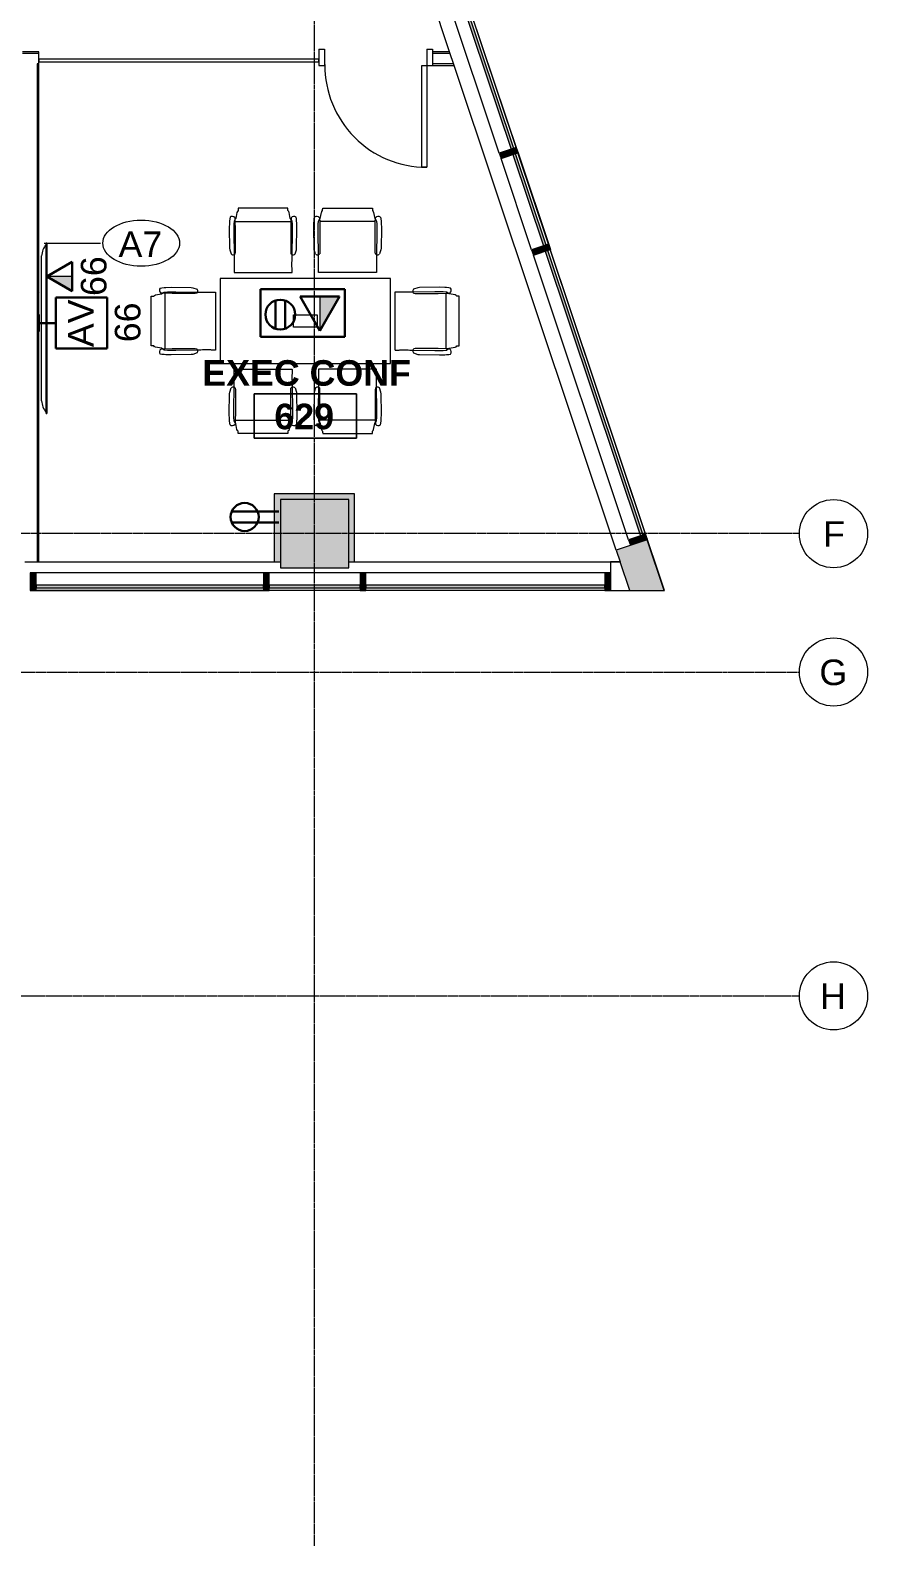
# Model space of a CAD drawing. Header units: inches. Extents: x 2468 to 4886, y -16 to 1381.
# Drawn here: x 4592 to 4886, y -16 to 517 of the extents above; entities that cross this region are included whole.
import ezdxf

# ---------------------------------------------------------------- set-up
doc = ezdxf.new("R2010")
doc.units = ezdxf.units.IN
doc.header["$MEASUREMENT"] = 0
doc.linetypes.add('Grid Line 1_2_', pattern=[0.875, 0.5, -0.125, 0.125, -0.125])
for name, color, linetype, lineweight in [('7200-WISCONSIN-AVE-6TH-FLOOR-031418_dwg', 8, 'Continuous', 9), ('A-ANNO-NOTE', 131, 'Continuous', 30), ('A-AREA-IDEN', 2, 'Continuous', 9), ('A-DOOR', 31, 'Continuous', 13), ('A-DOOR-FRAM', 31, 'Continuous', 20), ('A-GLAZ-CURT', 52, 'Continuous', 9), ('A-GLAZ-CWMG', 51, 'Continuous', 13), ('A-WALL', 113, 'Continuous', 13), ('A-WALL-PATT', 111, 'Continuous', 13), ('Bb-cor', 7, 'Continuous', 9), ('Bb-mullion', 7, 'Continuous', 9), ('I-FURN', 30, 'Continuous', 9), ('I-FURN-PNLS', 30, 'Continuous', 9), ('I-WALL', 2, 'Continuous', 13), ('Q-SPCQ', 91, 'Continuous', 9), ('Q-SPCQ-IDEN', 132, 'Continuous', 9), ('S-COLS', 52, 'Continuous', 13), ('S-GRID', 1, 'Continuous', 9), ('S-GRID-IDEN', 1, 'Continuous', 9)]:
    doc.layers.add(name, color=color, linetype=linetype, lineweight=lineweight)
doc.styles.add('Arial', font='arial.ttf', dxfattribs={"height": 9})
doc.styles.add('Swis721 Lt BT', font='swissl.ttf', dxfattribs={"height": 9})
doc.styles.add('Swis721 Lt BT_B', font='', dxfattribs={"height": 9})
doc.styles.get('Swis721 Lt BT_B').set_extended_font_data('Swis721 Lt BT', bold=True)

# ---------------------------------------------------------------- blocks, each defined once
blk = doc.blocks.new('Concrete-Rectangular-Column - 24 x 24-4901126-6TH FLOOR POWER _ SIGNAL')
at = {"layer": 'S-COLS', "lineweight": 9}
blk.add_hatch(color=7, dxfattribs=at).paths.add_polyline_path([(-12, -12), (12, -12), (12, 12), (-12, 12), (-12, 8.85)], flags=0)
at = {"layer": 'S-COLS', "color": 8, "lineweight": 20}
for p, q in [((12, 12), (-12, 12)), ((-12, 12), (-12, -12)), ((12, -12), (12, 12)), ((-12, -12), (12, -12))]:
    blk.add_line(p, q, dxfattribs=at)
blk = doc.blocks.new('Single Flush - OTJ_SOLIDFLUSH_ALUM-6376845-6TH FLOOR POWER _ SIGNAL')
at = {"layer": 'A-DOOR', "lineweight": 20}
for p, q in [((16.15625, -2.4375), (17.90625, -2.4375)), ((16.15625, -38.25), (16.15625, -2.4375)), ((17.90625, -2.4375), (17.90625, -38.25)), ((17.90625, -38.25), (16.15625, -38.25))]:
    blk.add_line(p, q, dxfattribs=at)
at = {"layer": 'A-DOOR', "lineweight": 9}
blk.add_arc((17.90625, -2.4375), 35.8125, 179.5, 270, dxfattribs=at)
at = {"layer": 'A-DOOR-FRAM'}
for p, q in [((-20, 3.3125), (-20, -2.4375)), ((-20, 3.3125), (-18, 3.3125)), ((-18, 3.3125), (-18, -2.4375)), ((18.000004, 3.3125), (18.000004, -2.4375)), ((18.000004, 3.3125), (20.000004, 3.3125)), ((20.000004, 3.3125), (20.000004, -2.4375)), ((-20, -2.4375), (-18, -2.4375)), ((18.000004, -2.4375), (20.000004, -2.4375))]:
    blk.add_line(p, q, dxfattribs=at)
blk = doc.blocks.new('F - CONF TABLE _RECTANGULAR-6 CHAIRS_1 - F - CONF TABLE _RECTANGULAR-6 CHAIRS_ 2-5821561-6TH FLOOR POWER _ SIGNAL')
at = {"layer": 'I-FURN'}
for p, q in [((-24.03, 38.18), (-24.44, 36.11)), ((-23.88, 38.56), (-24.03, 38.18)), ((-23.63, 38.82), (-23.88, 38.56)), ((-6.14, 39.66), (-23.57, 39.66)), ((-5.83, 38.56), (-6.09, 38.82)), ((-5.76, 38.42), (-5.83, 38.56)), ((-5.68, 38.18), (-5.76, 38.42)), ((-5.28, 36.11), (-5.68, 38.18)), ((5.28, 36.11), (5.68, 38.18)), ((5.68, 38.18), (5.76, 38.42)), ((5.76, 38.42), (5.83, 38.56)), ((5.83, 38.56), (6.09, 38.82)), ((6.14, 39.66), (23.57, 39.66)), ((23.63, 38.82), (23.88, 38.56)), ((23.88, 38.56), (24.03, 38.18)), ((24.03, 38.18), (24.44, 36.11)), ((-26.69, 34.53), (-26.74, 32.67)), ((-26.74, 32.67), (-26.64, 25.67)), ((-26.66, 35.18), (-26.69, 34.53)), ((-26.59, 35.95), (-26.66, 35.18)), ((-26.48, 36.56), (-26.59, 35.95)), ((-25.07, 35.18), (-25.17, 34.01)), ((-25.17, 34.01), (-25.17, 31.01)), ((-24.66, 35.77), (-25.07, 35.18)), ((-24.69, 36.11), (-24.7, 36.34)), ((-24.62, 34.95), (-24.69, 36.11)), ((-24.44, 36.11), (-24.66, 35.77)), ((-24.58, 32.26), (-24.62, 34.95)), ((-24.62, 34.95), (-5.1, 34.95)), ((-24.58, 24.18), (-24.58, 32.26)), ((-5.05, 35.78), (-5.28, 36.11)), ((-5.1, 34.95), (-5.14, 32.26)), ((-5.14, 32.26), (-5.14, 24.18)), ((-5.03, 36.11), (-5.1, 34.95)), ((-4.65, 35.18), (-5.05, 35.78)), ((-5.01, 36.34), (-5.03, 36.11)), ((-4.55, 34.01), (-4.65, 35.18)), ((-4.55, 31.01), (-4.55, 34.01)), ((-3.12, 35.95), (-3.23, 36.56)), ((-3.06, 35.18), (-3.12, 35.95)), ((-3.07, 25.67), (-2.98, 32.67)), ((-3.02, 34.53), (-3.06, 35.18)), ((-2.98, 32.67), (-3.02, 34.53)), ((2.98, 32.67), (3.02, 34.53)), ((3.07, 25.67), (2.98, 32.67)), ((3.02, 34.53), (3.06, 35.18)), ((3.06, 35.18), (3.12, 35.95)), ((3.12, 35.95), (3.23, 36.56)), ((4.55, 34.01), (4.65, 35.18)), ((4.55, 31.01), (4.55, 34.01)), ((4.65, 35.18), (5.05, 35.78)), ((5.01, 36.34), (5.03, 36.11)), ((5.03, 36.11), (5.1, 34.95)), ((5.05, 35.78), (5.28, 36.11)), ((5.1, 34.95), (5.14, 32.26)), ((24.62, 34.95), (5.1, 34.95)), ((5.14, 32.26), (5.14, 24.18)), ((24.44, 36.11), (24.66, 35.77)), ((24.58, 32.26), (24.62, 34.95)), ((24.58, 24.18), (24.58, 32.26)), ((24.62, 34.95), (24.69, 36.11)), ((24.66, 35.77), (25.07, 35.18)), ((24.69, 36.11), (24.7, 36.34)), ((25.07, 35.18), (25.17, 34.01)), ((25.17, 34.01), (25.17, 31.01)), ((26.48, 36.56), (26.59, 35.95)), ((26.59, 35.95), (26.66, 35.18)), ((26.74, 32.67), (26.64, 25.67)), ((26.66, 35.18), (26.69, 34.53)), ((26.69, 34.53), (26.74, 32.67)), ((-25.17, 31.01), (-25.06, 23.35)), ((-4.65, 23.35), (-4.55, 31.01)), ((4.65, 23.35), (4.55, 31.01)), ((25.17, 31.01), (25.06, 23.35)), ((-26.64, 25.67), (-26.58, 25.08)), ((-26.58, 25.08), (-26.09, 23.57)), ((-24.63, 23.68), (-24.58, 24.18)), ((-5.14, 24.18), (-5.09, 23.68)), ((-3.62, 23.57), (-3.13, 25.08)), ((-3.13, 25.08), (-3.07, 25.67)), ((3.13, 25.08), (3.07, 25.67)), ((3.62, 23.57), (3.13, 25.08)), ((5.14, 24.18), (5.09, 23.68)), ((24.63, 23.68), (24.58, 24.18)), ((26.58, 25.08), (26.09, 23.57)), ((26.64, 25.67), (26.58, 25.08)), ((-25.03, 17.02), (-4.69, 17.02)), ((25.03, 17.02), (4.69, 17.02)), ((-51.06, 11.59), (-50.45, 11.7)), ((-50.45, 11.7), (-49.68, 11.77)), ((-49.68, 11.77), (-49.03, 11.8)), ((-49.03, 11.8), (-47.17, 11.85)), ((-47.17, 11.85), (-40.17, 11.75)), ((-40.17, 11.75), (-39.58, 11.69)), ((-39.58, 11.69), (-38.08, 11.2)), ((39.58, 11.69), (38.08, 11.2)), ((40.17, 11.75), (39.58, 11.69)), ((47.17, 11.85), (40.17, 11.75)), ((49.03, 11.8), (47.17, 11.85)), ((49.68, 11.77), (49.03, 11.8)), ((50.45, 11.7), (49.68, 11.77)), ((51.06, 11.59), (50.45, 11.7)), ((-54.16, -8.75), (-54.16, 8.68)), ((-53.32, 8.74), (-53.06, 8.99)), ((-53.06, 8.99), (-52.68, 9.14)), ((-52.68, 9.14), (-50.61, 9.54)), ((-50.61, 9.79), (-50.84, 9.81)), ((-49.45, 9.73), (-50.61, 9.79)), ((-50.61, 9.54), (-50.28, 9.77)), ((-50.28, 9.77), (-49.68, 10.18)), ((-49.68, 10.18), (-48.52, 10.28)), ((-46.77, 9.68), (-49.45, 9.73)), ((-49.45, 9.73), (-49.45, -9.79)), ((-48.52, 10.28), (-45.52, 10.28)), ((-38.68, 9.68), (-46.77, 9.68)), ((-45.52, 10.28), (-37.85, 10.17)), ((-38.18, 9.74), (-38.68, 9.68)), ((-31.53, 10.14), (-31.53, -10.2)), ((31.53, 10.14), (31.53, -10.2)), ((45.52, 10.28), (37.85, 10.17)), ((38.18, 9.74), (38.68, 9.68)), ((38.68, 9.68), (46.77, 9.68)), ((48.52, 10.28), (45.52, 10.28)), ((46.77, 9.68), (49.45, 9.73)), ((49.68, 10.18), (48.52, 10.28)), ((49.45, 9.73), (50.61, 9.79)), ((49.45, 9.73), (49.45, -9.79)), ((50.28, 9.77), (49.68, 10.18)), ((50.61, 9.54), (50.28, 9.77)), ((50.61, 9.79), (50.84, 9.81)), ((52.68, 9.14), (50.61, 9.54)), ((53.06, 8.99), (52.68, 9.14)), ((53.32, 8.74), (53.06, 8.99)), ((54.16, -8.75), (54.16, 8.68)), ((-53.06, -9.06), (-53.32, -8.8)), ((-52.92, -9.13), (-53.06, -9.06)), ((-52.68, -9.21), (-52.92, -9.13)), ((-50.61, -9.61), (-52.68, -9.21)), ((-50.84, -9.88), (-50.61, -9.86)), ((-50.28, -9.84), (-50.61, -9.61)), ((-50.61, -9.86), (-49.45, -9.79)), ((-49.68, -10.24), (-50.28, -9.84)), ((-48.52, -10.35), (-49.68, -10.24)), ((-49.45, -9.79), (-46.77, -9.75)), ((-45.52, -10.35), (-48.52, -10.35)), ((-46.77, -9.75), (-38.68, -9.75)), ((-37.85, -10.24), (-45.52, -10.35)), ((-38.68, -9.75), (-38.18, -9.81)), ((37.85, -10.24), (45.52, -10.35)), ((38.68, -9.75), (38.18, -9.81)), ((46.77, -9.75), (38.68, -9.75)), ((45.52, -10.35), (48.52, -10.35)), ((49.45, -9.79), (46.77, -9.75)), ((48.52, -10.35), (49.68, -10.24)), ((50.61, -9.86), (49.45, -9.79)), ((49.68, -10.24), (50.28, -9.84)), ((50.28, -9.84), (50.61, -9.61)), ((50.61, -9.61), (52.68, -9.21)), ((50.84, -9.88), (50.61, -9.86)), ((52.68, -9.21), (52.92, -9.13)), ((52.92, -9.13), (53.06, -9.06)), ((53.06, -9.06), (53.32, -8.8)), ((-50.45, -11.77), (-51.06, -11.66)), ((-49.68, -11.84), (-50.45, -11.77)), ((-49.03, -11.87), (-49.68, -11.84)), ((-47.17, -11.92), (-49.03, -11.87)), ((-40.17, -11.82), (-47.17, -11.92)), ((-39.58, -11.76), (-40.17, -11.82)), ((-38.08, -11.27), (-39.58, -11.76)), ((38.08, -11.27), (39.58, -11.76)), ((39.58, -11.76), (40.17, -11.82)), ((40.17, -11.82), (47.17, -11.92)), ((47.17, -11.92), (49.03, -11.87)), ((49.03, -11.87), (49.68, -11.84)), ((49.68, -11.84), (50.45, -11.77)), ((50.45, -11.77), (51.06, -11.66)), ((-25.03, -17.02), (-4.69, -17.02)), ((25.03, -17.02), (4.69, -17.02)), ((-26.74, -32.67), (-26.64, -25.67)), ((-26.64, -25.67), (-26.58, -25.08)), ((-26.58, -25.08), (-26.09, -23.57)), ((-25.17, -31.01), (-25.06, -23.35)), ((-24.63, -23.68), (-24.58, -24.18)), ((-24.58, -24.18), (-24.58, -32.26)), ((-5.14, -24.18), (-5.09, -23.68)), ((-5.14, -32.26), (-5.14, -24.18)), ((-4.65, -23.35), (-4.55, -31.01)), ((-3.62, -23.57), (-3.13, -25.08)), ((-3.13, -25.08), (-3.07, -25.67)), ((-3.07, -25.67), (-2.98, -32.67)), ((3.07, -25.67), (2.98, -32.67)), ((3.13, -25.08), (3.07, -25.67)), ((3.62, -23.57), (3.13, -25.08)), ((4.65, -23.35), (4.55, -31.01)), ((5.14, -24.18), (5.09, -23.68)), ((5.14, -32.26), (5.14, -24.18)), ((24.63, -23.68), (24.58, -24.18)), ((24.58, -24.18), (24.58, -32.26)), ((25.17, -31.01), (25.06, -23.35)), ((26.58, -25.08), (26.09, -23.57)), ((26.64, -25.67), (26.58, -25.08)), ((26.74, -32.67), (26.64, -25.67)), ((-25.17, -34.01), (-25.17, -31.01)), ((-4.55, -31.01), (-4.55, -34.01)), ((4.55, -31.01), (4.55, -34.01)), ((25.17, -34.01), (25.17, -31.01)), ((-26.69, -34.53), (-26.74, -32.67)), ((-26.66, -35.18), (-26.69, -34.53)), ((-26.59, -35.95), (-26.66, -35.18)), ((-26.48, -36.56), (-26.59, -35.95)), ((-25.07, -35.18), (-25.17, -34.01)), ((-24.66, -35.77), (-25.07, -35.18)), ((-24.69, -36.11), (-24.7, -36.34)), ((-24.62, -34.95), (-24.69, -36.11)), ((-24.44, -36.11), (-24.66, -35.77)), ((-24.58, -32.26), (-24.62, -34.95)), ((-24.62, -34.95), (-5.1, -34.95)), ((-24.03, -38.18), (-24.44, -36.11)), ((-5.28, -36.11), (-5.68, -38.18)), ((-5.05, -35.78), (-5.28, -36.11)), ((-5.1, -34.95), (-5.14, -32.26)), ((-5.03, -36.11), (-5.1, -34.95)), ((-4.65, -35.18), (-5.05, -35.78)), ((-5.01, -36.34), (-5.03, -36.11)), ((-4.55, -34.01), (-4.65, -35.18)), ((-3.12, -35.95), (-3.23, -36.56)), ((-3.06, -35.18), (-3.12, -35.95)), ((-3.02, -34.53), (-3.06, -35.18)), ((-2.98, -32.67), (-3.02, -34.53)), ((2.98, -32.67), (3.02, -34.53)), ((3.02, -34.53), (3.06, -35.18)), ((3.06, -35.18), (3.12, -35.95)), ((3.12, -35.95), (3.23, -36.56)), ((4.55, -34.01), (4.65, -35.18)), ((4.65, -35.18), (5.05, -35.78)), ((5.01, -36.34), (5.03, -36.11)), ((5.03, -36.11), (5.1, -34.95)), ((5.05, -35.78), (5.28, -36.11)), ((5.1, -34.95), (5.14, -32.26)), ((24.62, -34.95), (5.1, -34.95)), ((5.28, -36.11), (5.68, -38.18)), ((24.03, -38.18), (24.44, -36.11)), ((24.44, -36.11), (24.66, -35.77)), ((24.58, -32.26), (24.62, -34.95)), ((24.62, -34.95), (24.69, -36.11)), ((24.66, -35.77), (25.07, -35.18)), ((24.69, -36.11), (24.7, -36.34)), ((25.07, -35.18), (25.17, -34.01)), ((26.48, -36.56), (26.59, -35.95)), ((26.59, -35.95), (26.66, -35.18)), ((26.66, -35.18), (26.69, -34.53)), ((26.69, -34.53), (26.74, -32.67)), ((-23.88, -38.56), (-24.03, -38.18)), ((-23.63, -38.82), (-23.88, -38.56)), ((-6.14, -39.66), (-23.57, -39.66)), ((-5.83, -38.56), (-6.09, -38.82)), ((-5.76, -38.42), (-5.83, -38.56)), ((-5.68, -38.18), (-5.76, -38.42)), ((5.68, -38.18), (5.76, -38.42)), ((5.76, -38.42), (5.83, -38.56)), ((5.83, -38.56), (6.09, -38.82)), ((6.14, -39.66), (23.57, -39.66)), ((23.63, -38.82), (23.88, -38.56)), ((23.88, -38.56), (24.03, -38.18))]:
    blk.add_line(p, q, dxfattribs=at)
for centre, radius, start, end in [((-25.71, 35.49), 1.32, 40.065, 125.935), ((-4, 35.49), 1.32, 54.065, 139.935), ((4, 35.49), 1.32, 40.065, 125.935), ((25.71, 35.49), 1.32, 54.065, 139.935), ((-25.37, 24.42), 1.12, 229.743, 286.0891), ((-25.29, 24.1), 0.781, 286.8466, 327.6782), ((-4.43, 24.1), 0.781, 212.3218, 253.1534), ((-4.34, 24.42), 1.12, 253.9109, 310.257), ((4.34, 24.42), 1.12, 229.743, 286.0891), ((4.43, 24.1), 0.781, 286.8466, 327.6782), ((25.29, 24.1), 0.781, 212.3218, 253.1534), ((25.37, 24.42), 1.12, 253.9109, 310.257), ((-49.99, 10.82), 1.32, 144.065, 229.935), ((-38.93, 10.48), 1.12, 343.9109, 40.257), ((38.93, 10.48), 1.12, 139.743, 196.0891), ((49.99, 10.82), 1.32, 310.065, 35.935), ((-38.6, 10.4), 0.781, 302.3218, 343.1534), ((38.6, 10.4), 0.781, 196.8466, 237.6782), ((-49.99, -10.89), 1.32, 130.065, 215.935), ((-38.6, -10.47), 0.781, 16.8466, 57.6782), ((-38.93, -10.55), 1.12, 319.743, 16.0891), ((38.93, -10.55), 1.12, 163.9109, 220.257), ((38.6, -10.47), 0.781, 122.3218, 163.1534), ((49.99, -10.89), 1.32, 324.065, 49.935), ((-25.37, -24.42), 1.12, 73.9109, 130.257), ((-25.29, -24.1), 0.781, 32.3218, 73.1534), ((-4.43, -24.1), 0.781, 106.8466, 147.6782), ((-4.34, -24.42), 1.12, 49.743, 106.0891), ((4.34, -24.42), 1.12, 73.9109, 130.257), ((4.43, -24.1), 0.781, 32.3218, 73.1534), ((25.29, -24.1), 0.781, 106.8466, 147.6782), ((25.37, -24.42), 1.12, 49.743, 106.0891), ((-25.71, -35.49), 1.32, 234.065, 319.935), ((-4, -35.49), 1.32, 220.065, 305.935), ((4, -35.49), 1.32, 234.065, 319.935), ((25.71, -35.49), 1.32, 220.065, 305.935)]:
    blk.add_arc(centre, radius, start, end, dxfattribs=at)
for points, knots in [([(-23.57, 39.66), (-23.58, 39.66), (-23.58, 39.64), (-23.59, 39.59), (-23.6, 39.52), (-23.61, 39.44), (-23.61, 39.34), (-23.62, 39.18), (-23.63, 39.01), (-23.63, 38.87), (-23.63, 38.82)], [0, 0, 0, 0, 0.111111, 0.222222, 0.333333, 0.444444, 0.555556, 0.666667, 0.888889, 1, 1, 1, 1]), ([(-6.09, 38.82), (-6.09, 39.01), (-6.1, 39.28), (-6.11, 39.5), (-6.12, 39.59), (-6.13, 39.64), (-6.14, 39.66), (-6.14, 39.66)], [0, 0, 0, 0, 0.444444, 0.666667, 0.777778, 0.888889, 1, 1, 1, 1]), ([(6.09, 38.82), (6.09, 38.87), (6.09, 39.01), (6.09, 39.18), (6.1, 39.34), (6.11, 39.44), (6.12, 39.52), (6.12, 39.59), (6.13, 39.64), (6.14, 39.66), (6.14, 39.66)], [-1, -1, -1, -1, -0.888889, -0.666667, -0.555556, -0.444444, -0.333333, -0.222222, -0.111111, 0, 0, 0, 0]), ([(23.57, 39.66), (23.58, 39.66), (23.58, 39.64), (23.59, 39.59), (23.6, 39.5), (23.62, 39.28), (23.63, 39.01), (23.63, 38.82)], [-1, -1, -1, -1, -0.888889, -0.777778, -0.666667, -0.444444, 0, 0, 0, 0]), ([(-25.07, 17.96), (-25.07, 17.89), (-25.07, 17.72), (-25.07, 17.4), (-25.05, 17.1), (-25.04, 17.02), (-25.03, 17.02)], [0, 0, 0, 0, 0.181818, 0.363636, 0.727273, 1, 1, 1, 1]), ([(-4.69, 17.02), (-4.68, 17.02), (-4.68, 17.03), (-4.67, 17.06), (-4.66, 17.11), (-4.66, 17.18), (-4.65, 17.27), (-4.65, 17.4), (-4.64, 17.64), (-4.64, 17.85), (-4.64, 17.96)], [0, 0, 0, 0, 0.090909, 0.181818, 0.272727, 0.363636, 0.454545, 0.545455, 0.727273, 1, 1, 1, 1]), ([(4.69, 17.02), (4.68, 17.02), (4.66, 17.1), (4.64, 17.4), (4.64, 17.72), (4.64, 17.89), (4.64, 17.96)], [-1, -1, -1, -1, -0.727273, -0.363636, -0.181818, 0, 0, 0, 0]), ([(25.07, 17.96), (25.07, 17.85), (25.07, 17.64), (25.07, 17.4), (25.06, 17.27), (25.06, 17.18), (25.05, 17.11), (25.04, 17.06), (25.04, 17.03), (25.03, 17.02), (25.03, 17.02)], [-1, -1, -1, -1, -0.727273, -0.545455, -0.454545, -0.363636, -0.272727, -0.181818, -0.090909, 0, 0, 0, 0]), ([(-54.16, 8.68), (-54.16, 8.68), (-54.14, 8.69), (-54.09, 8.7), (-54, 8.71), (-53.78, 8.73), (-53.51, 8.73), (-53.32, 8.74)], [-1, -1, -1, -1, -0.888889, -0.777778, -0.666667, -0.444444, 0, 0, 0, 0]), ([(-32.47, 10.18), (-32.35, 10.18), (-32.14, 10.18), (-31.91, 10.18), (-31.77, 10.17), (-31.69, 10.17), (-31.62, 10.16), (-31.56, 10.15), (-31.53, 10.14), (-31.53, 10.14), (-31.53, 10.14)], [-1, -1, -1, -1, -0.727273, -0.545455, -0.454545, -0.363636, -0.272727, -0.181818, -0.090909, 0, 0, 0, 0]), ([(32.47, 10.18), (32.39, 10.18), (32.23, 10.18), (31.9, 10.18), (31.6, 10.16), (31.53, 10.14), (31.53, 10.14)], [0, 0, 0, 0, 0.181818, 0.363636, 0.727273, 1, 1, 1, 1]), ([(54.16, 8.68), (54.16, 8.68), (54.14, 8.69), (54.09, 8.7), (54.03, 8.71), (53.94, 8.71), (53.84, 8.72), (53.69, 8.73), (53.51, 8.73), (53.37, 8.74), (53.32, 8.74)], [0, 0, 0, 0, 0.111111, 0.222222, 0.333333, 0.444444, 0.555556, 0.666667, 0.888889, 1, 1, 1, 1]), ([(-53.32, -8.8), (-53.37, -8.8), (-53.51, -8.8), (-53.69, -8.8), (-53.84, -8.79), (-53.94, -8.78), (-54.03, -8.78), (-54.09, -8.77), (-54.14, -8.76), (-54.16, -8.75), (-54.16, -8.75)], [-1, -1, -1, -1, -0.888889, -0.666667, -0.555556, -0.444444, -0.333333, -0.222222, -0.111111, 0, 0, 0, 0]), ([(-31.53, -10.2), (-31.53, -10.21), (-31.6, -10.23), (-31.9, -10.25), (-32.23, -10.25), (-32.39, -10.25), (-32.47, -10.25)], [-1, -1, -1, -1, -0.727273, -0.363636, -0.181818, 0, 0, 0, 0]), ([(31.53, -10.2), (31.53, -10.21), (31.53, -10.21), (31.56, -10.22), (31.62, -10.23), (31.69, -10.23), (31.77, -10.24), (31.91, -10.25), (32.14, -10.25), (32.35, -10.25), (32.47, -10.25)], [0, 0, 0, 0, 0.090909, 0.181818, 0.272727, 0.363636, 0.454545, 0.545455, 0.727273, 1, 1, 1, 1]), ([(53.32, -8.8), (53.51, -8.8), (53.78, -8.79), (54, -8.78), (54.09, -8.77), (54.14, -8.76), (54.16, -8.75), (54.16, -8.75)], [0, 0, 0, 0, 0.444444, 0.666667, 0.777778, 0.888889, 1, 1, 1, 1]), ([(-25.07, -17.96), (-25.07, -17.85), (-25.07, -17.64), (-25.07, -17.4), (-25.06, -17.27), (-25.06, -17.18), (-25.05, -17.11), (-25.04, -17.06), (-25.04, -17.03), (-25.03, -17.02), (-25.03, -17.02)], [-1, -1, -1, -1, -0.727273, -0.545455, -0.454545, -0.363636, -0.272727, -0.181818, -0.090909, 0, 0, 0, 0]), ([(-4.69, -17.02), (-4.68, -17.02), (-4.66, -17.1), (-4.64, -17.4), (-4.64, -17.72), (-4.64, -17.89), (-4.64, -17.96)], [-1, -1, -1, -1, -0.727273, -0.363636, -0.181818, 0, 0, 0, 0]), ([(4.69, -17.02), (4.68, -17.02), (4.68, -17.03), (4.67, -17.06), (4.66, -17.11), (4.66, -17.18), (4.65, -17.27), (4.65, -17.4), (4.64, -17.64), (4.64, -17.85), (4.64, -17.96)], [0, 0, 0, 0, 0.090909, 0.181818, 0.272727, 0.363636, 0.454545, 0.545455, 0.727273, 1, 1, 1, 1]), ([(25.07, -17.96), (25.07, -17.89), (25.07, -17.72), (25.07, -17.4), (25.05, -17.1), (25.04, -17.02), (25.03, -17.02)], [0, 0, 0, 0, 0.181818, 0.363636, 0.727273, 1, 1, 1, 1]), ([(-23.57, -39.66), (-23.58, -39.66), (-23.58, -39.64), (-23.59, -39.59), (-23.6, -39.5), (-23.62, -39.28), (-23.63, -39.01), (-23.63, -38.82)], [-1, -1, -1, -1, -0.888889, -0.777778, -0.666667, -0.444444, 0, 0, 0, 0]), ([(-6.09, -38.82), (-6.09, -38.87), (-6.09, -39.01), (-6.09, -39.18), (-6.1, -39.34), (-6.11, -39.44), (-6.12, -39.52), (-6.12, -39.59), (-6.13, -39.64), (-6.14, -39.66), (-6.14, -39.66)], [-1, -1, -1, -1, -0.888889, -0.666667, -0.555556, -0.444444, -0.333333, -0.222222, -0.111111, 0, 0, 0, 0]), ([(6.09, -38.82), (6.09, -39.01), (6.1, -39.28), (6.11, -39.5), (6.12, -39.59), (6.13, -39.64), (6.14, -39.66), (6.14, -39.66)], [0, 0, 0, 0, 0.444444, 0.666667, 0.777778, 0.888889, 1, 1, 1, 1]), ([(23.57, -39.66), (23.58, -39.66), (23.58, -39.64), (23.59, -39.59), (23.6, -39.52), (23.61, -39.44), (23.61, -39.34), (23.62, -39.18), (23.63, -39.01), (23.63, -38.87), (23.63, -38.82)], [0, 0, 0, 0, 0.111111, 0.222222, 0.333333, 0.444444, 0.555556, 0.666667, 0.888889, 1, 1, 1, 1])]:
    blk.add_open_spline(points, degree=3, knots=knots, dxfattribs=at)
for points in [[(-25.06, 23.35), (-25.05, 22.62), (-25.04, 21.15), (-25.03, 19.68), (-25.02, 18.93)], [(-4.69, 18.93), (-4.69, 19.68), (-4.68, 21.15), (-4.66, 22.62), (-4.65, 23.35)], [(4.69, 18.93), (4.69, 19.68), (4.68, 21.15), (4.66, 22.62), (4.65, 23.35)], [(25.06, 23.35), (25.05, 22.62), (25.04, 21.15), (25.03, 19.68), (25.02, 18.93)], [(-25.02, 18.93), (-25.03, 18.77), (-25.05, 18.45), (-25.06, 18.13), (-25.07, 17.96)], [(-4.64, 17.96), (-4.65, 18.13), (-4.67, 18.45), (-4.68, 18.77), (-4.69, 18.93)], [(4.64, 17.96), (4.65, 18.13), (4.67, 18.45), (4.68, 18.77), (4.69, 18.93)], [(25.02, 18.93), (25.03, 18.77), (25.05, 18.45), (25.06, 18.13), (25.07, 17.96)], [(-37.85, 10.17), (-37.12, 10.16), (-35.66, 10.15), (-34.18, 10.14), (-33.44, 10.13)], [(-33.44, 10.13), (-33.28, 10.14), (-32.96, 10.16), (-32.63, 10.17), (-32.47, 10.18)], [(33.44, 10.13), (33.28, 10.14), (32.96, 10.16), (32.63, 10.17), (32.47, 10.18)], [(37.85, 10.17), (37.12, 10.16), (35.66, 10.15), (34.18, 10.14), (33.44, 10.13)], [(-33.44, -10.2), (-34.18, -10.2), (-35.66, -10.21), (-37.12, -10.23), (-37.85, -10.24)], [(-32.47, -10.25), (-32.63, -10.24), (-32.96, -10.23), (-33.28, -10.21), (-33.44, -10.2)], [(32.47, -10.25), (32.63, -10.24), (32.96, -10.23), (33.28, -10.21), (33.44, -10.2)], [(33.44, -10.2), (34.18, -10.2), (35.66, -10.21), (37.12, -10.23), (37.85, -10.24)], [(-25.02, -18.93), (-25.03, -18.77), (-25.05, -18.45), (-25.06, -18.13), (-25.07, -17.96)], [(-25.06, -23.35), (-25.05, -22.62), (-25.04, -21.15), (-25.03, -19.68), (-25.02, -18.93)], [(-4.64, -17.96), (-4.65, -18.13), (-4.67, -18.45), (-4.68, -18.77), (-4.69, -18.93)], [(-4.69, -18.93), (-4.69, -19.68), (-4.68, -21.15), (-4.66, -22.62), (-4.65, -23.35)], [(4.64, -17.96), (4.65, -18.13), (4.67, -18.45), (4.68, -18.77), (4.69, -18.93)], [(4.69, -18.93), (4.69, -19.68), (4.68, -21.15), (4.66, -22.62), (4.65, -23.35)], [(25.02, -18.93), (25.03, -18.77), (25.05, -18.45), (25.06, -18.13), (25.07, -17.96)], [(25.06, -23.35), (25.05, -22.62), (25.04, -21.15), (25.03, -19.68), (25.02, -18.93)]]:
    blk.add_open_spline(points, degree=3, dxfattribs=at)
at = {"layer": 'I-FURN-PNLS'}
for p, q in [((30, 15), (-30, 15)), ((-30, 15), (-30, -15)), ((30, -15), (30, 15)), ((-4.16, -2.19), (-4.16, 2.19)), ((-4.16, 2.19), (4.16, 2.19)), ((4.16, 2.19), (4.16, -2.19)), ((4.16, -2.19), (-4.16, -2.19)), ((-30, -15), (30, -15))]:
    blk.add_line(p, q, dxfattribs=at)
blk = doc.blocks.new('System Panel - Glazed-6291413-6TH FLOOR POWER _ SIGNAL')
at = {"layer": 'A-GLAZ-CURT', "lineweight": 13}
for p, q in [((49.25, 0.5), (-49.25, 0.5)), ((-49.25, 0.5), (-49.25, -0.5)), ((49.25, -0.5), (49.25, 0.5)), ((-49.25, -0.5), (49.25, -0.5))]:
    blk.add_line(p, q, dxfattribs=at)
blk = doc.blocks.new('Rectangular Mullion - 2_ x 6_ rectangular-6292515-6TH FLOOR POWER _ SIGNAL')
at = {"layer": 'A-GLAZ-CWMG', "lineweight": 9}
blk.add_hatch(color=7, dxfattribs=at).paths.add_polyline_path([(0, 4.87), (0, -1.38), (-2, -1.38), (-2, 4.87)], flags=0)
at = {"layer": 'A-GLAZ-CWMG', "color": 8, "lineweight": 20}
for p, q in [((-2, 4.87), (0, 4.87)), ((-2, -1.38), (-2, 4.87)), ((0, 4.87), (0, -1.38)), ((0, -1.38), (-2, -1.38))]:
    blk.add_line(p, q, dxfattribs=at)
blk = doc.blocks.new('System Panel - Glazed-5927107-6TH FLOOR POWER _ SIGNAL')
at = {"layer": 'A-GLAZ-CURT'}
blk.add_hatch(color=7, dxfattribs=at).paths.add_polyline_path([(40, -0.5), (40, 0.5), (-40, 0.5), (-40, -0.5)], flags=0)
at = {"layer": 'A-GLAZ-CURT', "color": 8, "lineweight": 20}
for p, q in [((40, 0.5), (-40, 0.5)), ((-40, 0.5), (-40, -0.5)), ((40, -0.5), (40, 0.5)), ((-40, -0.5), (40, -0.5))]:
    blk.add_line(p, q, dxfattribs=at)
blk = doc.blocks.new('System Panel - Glazed-5927111-6TH FLOOR POWER _ SIGNAL')
at = {"layer": 'A-GLAZ-CURT'}
blk.add_hatch(color=7, dxfattribs=at).paths.add_polyline_path([(16, -0.5), (16, 0.5), (-16, 0.5), (-16, -0.5)], flags=0)
at = {"layer": 'A-GLAZ-CURT', "color": 8, "lineweight": 20}
for p, q in [((16, 0.5), (-16, 0.5)), ((-16, 0.5), (-16, -0.5)), ((16, -0.5), (16, 0.5)), ((-16, -0.5), (16, -0.5))]:
    blk.add_line(p, q, dxfattribs=at)
blk = doc.blocks.new('System Panel - Glazed-5927110-6TH FLOOR POWER _ SIGNAL')
at = {"layer": 'A-GLAZ-CURT'}
blk.add_hatch(color=7, dxfattribs=at).paths.add_polyline_path([(42, -0.5), (42, 0.5), (-42, 0.5), (-42, -0.5)], flags=0)
at = {"layer": 'A-GLAZ-CURT', "color": 8, "lineweight": 20}
for p, q in [((42, 0.5), (-42, 0.5)), ((-42, 0.5), (-42, -0.5)), ((42, -0.5), (42, 0.5)), ((-42, -0.5), (42, -0.5))]:
    blk.add_line(p, q, dxfattribs=at)
blk = doc.blocks.new('Rectangular Mullion - 2_ x 6_ rectangular-5927115-6TH FLOOR POWER _ SIGNAL')
at = {"layer": 'A-GLAZ-CWMG', "lineweight": 9}
blk.add_hatch(color=7, dxfattribs=at).paths.add_polyline_path([(-2, 1.37), (0, 1.37), (0, -4.88), (-2, -4.88), (-2, -3.1)], flags=0)
at = {"layer": 'A-GLAZ-CWMG', "color": 8, "lineweight": 20}
for p, q in [((-2, 1.37), (0, 1.37)), ((-2, -4.88), (-2, 1.37)), ((0, 1.37), (0, -4.88)), ((0, -4.88), (-2, -4.88))]:
    blk.add_line(p, q, dxfattribs=at)
blk = doc.blocks.new('Rectangular Mullion - 2_ x 6_ rectangular-5927116-6TH FLOOR POWER _ SIGNAL')
at = {"layer": 'A-GLAZ-CWMG', "lineweight": 9}
blk.add_hatch(color=7, dxfattribs=at).paths.add_polyline_path([(-1, 1.37), (1, 1.37), (1, -4.88), (-1, -4.88), (-1, -3.1)], flags=0)
at = {"layer": 'A-GLAZ-CWMG', "color": 8, "lineweight": 20}
for p, q in [((-1, 1.37), (1, 1.37)), ((-1, -4.88), (-1, 1.37)), ((1, 1.37), (1, -4.88)), ((1, -4.88), (-1, -4.88))]:
    blk.add_line(p, q, dxfattribs=at)
blk = doc.blocks.new('Rectangular Mullion - 2_ x 6_ rectangular-5909328-6TH FLOOR POWER _ SIGNAL')
at = {"layer": 'A-GLAZ-CWMG', "lineweight": 9}
for p, q in [((3592, 326.38), (3512, 326.38)), ((3592, 320.13), (3512, 320.13))]:
    blk.add_line(p, q, dxfattribs=at)
blk = doc.blocks.new('Rectangular Mullion - 2_ x 6_ rectangular-5909332-6TH FLOOR POWER _ SIGNAL')
at = {"layer": 'A-GLAZ-CWMG', "lineweight": 9}
for p, q in [((3988, 326.38), (3956, 326.38)), ((3988, 320.13), (3956, 320.13))]:
    blk.add_line(p, q, dxfattribs=at)
blk = doc.blocks.new('Rectangular Mullion - 2_ x 6_ rectangular-5909331-6TH FLOOR POWER _ SIGNAL')
at = {"layer": 'A-GLAZ-CWMG', "lineweight": 9}
for p, q in [((3954, 326.38), (3870, 326.38)), ((3954, 320.13), (3870, 320.13))]:
    blk.add_line(p, q, dxfattribs=at)
blk = doc.blocks.new('System Panel - Glazed-6292526-6TH FLOOR POWER _ SIGNAL')
at = {"layer": 'A-GLAZ-CURT'}
blk.add_hatch(color=7, dxfattribs=at).paths.add_polyline_path([(62.19, -0.5), (62.19, 0.5), (-62.19, 0.5), (-62.19, -0.5), (43.95, -0.5)], flags=0)
at = {"layer": 'A-GLAZ-CURT', "color": 8, "lineweight": 20}
for p, q in [((62.19, 0.5), (-62.19, 0.5)), ((-62.19, 0.5), (-62.19, -0.5)), ((62.19, -0.5), (62.19, 0.5)), ((-62.19, -0.5), (62.19, -0.5))]:
    blk.add_line(p, q, dxfattribs=at)
blk = doc.blocks.new('Rectangular Mullion - 2_ x 6_ rectangular-5910278-6TH FLOOR POWER _ SIGNAL')
at = {"layer": 'A-GLAZ-CWMG', "lineweight": 9}
for p, q in [((4762.86, 476.02), (4723.44, 593.98)), ((4756.93, 474.03), (4717.51, 592))]:
    blk.add_line(p, q, dxfattribs=at)
blk = doc.blocks.new('System Panel - Glazed-6292527-6TH FLOOR POWER _ SIGNAL')
at = {"layer": 'A-GLAZ-CURT'}
blk.add_hatch(color=7, dxfattribs=at).paths.add_polyline_path([(16.94, -0.5), (16.94, 0.5), (-16.94, 0.5), (-16.94, -0.5), (5.85, -0.5)], flags=0)
at = {"layer": 'A-GLAZ-CURT', "color": 8, "lineweight": 20}
for p, q in [((16.94, 0.5), (-16.94, 0.5)), ((-16.94, 0.5), (-16.94, -0.5)), ((16.94, -0.5), (16.94, 0.5)), ((-16.94, -0.5), (16.94, -0.5))]:
    blk.add_line(p, q, dxfattribs=at)
blk = doc.blocks.new('Rectangular Mullion - 2_ x 6_ rectangular-5910276-6TH FLOOR POWER _ SIGNAL')
at = {"layer": 'A-GLAZ-CWMG', "lineweight": 9}
for p, q in [((4527.95, 1159.16), (4517.21, 1191.28)), ((4533.88, 1161.14), (4523.14, 1193.27))]:
    blk.add_line(p, q, dxfattribs=at)
blk = doc.blocks.new('System Panel - Glazed-6292528-6TH FLOOR POWER _ SIGNAL')
at = {"layer": 'A-GLAZ-CURT'}
blk.add_hatch(color=7, dxfattribs=at).paths.add_polyline_path([(52.82, -0.5), (52.82, 0.5), (-52.82, 0.5), (-52.82, -0.5), (-20.3, -0.5)], flags=0)
at = {"layer": 'A-GLAZ-CURT', "color": 8, "lineweight": 20}
for p, q in [((52.82, 0.5), (-52.82, 0.5)), ((-52.82, 0.5), (-52.82, -0.5)), ((52.82, -0.5), (52.82, 0.5)), ((-52.82, -0.5), (52.82, -0.5))]:
    blk.add_line(p, q, dxfattribs=at)
blk = doc.blocks.new('Rectangular Mullion - 2_ x 6_ rectangular-5910280-6TH FLOOR POWER _ SIGNAL')
at = {"layer": 'A-GLAZ-CWMG', "lineweight": 9}
for p, q in [((4802.43, 337.92), (4768.94, 438.11)), ((4808.35, 339.9), (4774.87, 440.09))]:
    blk.add_line(p, q, dxfattribs=at)
blk = doc.blocks.new('Rectangular Mullion - 2_ x 6_ rectangular-6292512-6TH FLOOR POWER _ SIGNAL')
at = {"layer": 'A-GLAZ-CWMG', "lineweight": 9}
blk.add_hatch(color=7, dxfattribs=at).paths.add_polyline_path([(1, 4.87), (1, -1.38), (-1, -1.38), (-1, 4.87)], flags=0)
at = {"layer": 'A-GLAZ-CWMG', "color": 8, "lineweight": 20}
for p, q in [((-1, 4.87), (1, 4.87)), ((-1, -1.38), (-1, 4.87)), ((1, 4.87), (1, -1.38)), ((1, -1.38), (-1, -1.38))]:
    blk.add_line(p, q, dxfattribs=at)
blk = doc.blocks.new('A-Flat_Screen_TV - OLED 65B6P 65_-6243662-6TH FLOOR POWER _ SIGNAL')
at = {"layer": 'Q-SPCQ'}
for p, q in [((-29.94, 0.06), (29.94, 0.06)), ((-29.94, 0.06), (-29.94, 0)), ((29.94, 0), (29.94, 0.06)), ((-30, 0), (30, 0)), ((-30, 0), (-30, -0.19)), ((30, -0.19), (-30, -0.19)), ((25.5, -1.81), (-25.5, -1.81)), ((30, -0.19), (30, 0))]:
    blk.add_line(p, q, dxfattribs=at)
for centre, start, end in [((-24.9, 5.58), 231.0344, 265.3628), ((24.9, 5.58), 274.6372, 308.9656)]:
    blk.add_arc(centre, 7.41, start, end, dxfattribs=at)
blk = doc.blocks.new('7200-WISCONSIN-AVE-6TH-FLOOR-031418_dwg-5450642-6TH FLOOR POWER _ SIGNAL')
at = {"layer": 'Bb-cor'}
for p, q in [((4706, 330.25), (4796, 330.25)), ((4594, 320.12), (4674, 320.12))]:
    blk.add_line(p, q, dxfattribs=at)
at = {"layer": 'Bb-cor', "flags": 128}
for points in [[(4763.52, 474.13), (4774.9, 440.1), (4763.52, 474.13), (4734.2, 561.86)], [(4796, 320.12), (4815, 320.12), (4774.26, 442)], [(4708, 330.25), (4799.45, 330.25), (4796, 330.25)]]:
    blk.add_lwpolyline(points, dxfattribs=at)
at = {"layer": 'Bb-mullion'}
for p, q in [((4762.89, 476.02), (4763.52, 474.13)), ((4774.26, 442), (4774.9, 440.1)), ((4809.02, 338.02), (4808.39, 339.91)), ((4592, 320.12), (4594, 320.12))]:
    blk.add_line(p, q, dxfattribs=at)
blk = doc.blocks.new('Appliance_Specialty Equipment Tag - Standard-3515593-6TH FLOOR POWER _ SIGNAL')
at = {"layer": 'Q-SPCQ-IDEN'}
blk.add_ellipse((-0.0499, 0.0037), major_axis=(-0.1406, 0), ratio=0.600473, dxfattribs=at)
blk = doc.blocks.new('Room Tag - Room Name and Number-3379422-6TH FLOOR POWER _ SIGNAL')
at = {"layer": 'A-AREA-IDEN'}
for p, q in [((-0.1881, -0.1636), (-0.1881, -0.0018)), ((-0.1881, -0.0018), (0.1869, -0.0018)), ((0.1869, -0.0018), (-0.1881, -0.0018)), ((-0.1881, -0.0018), (-0.1881, -0.1636)), ((0.1869, -0.0018), (0.1869, -0.1636)), ((0.1869, -0.1636), (0.1869, -0.0018)), ((0.1869, -0.1636), (-0.1881, -0.1636)), ((-0.1881, -0.1636), (0.1869, -0.1636))]:
    blk.add_line(p, q, dxfattribs=at)
blk = doc.blocks.new('Grid - Grid Head - Circle-50561-6TH FLOOR POWER _ SIGNAL')
at = {"layer": 'S-GRID-IDEN'}
blk.add_circle((0, 0), 0.125, dxfattribs=at)

msp = doc.modelspace()

# ---------------------------------------------------------------- hatches: boundary and pattern name
at = {"layer": 'A-ANNO-NOTE', "lineweight": 9}
for points in [[(4606.68, 425.49), (4606.68, 430.65), (4597.75, 430.65)], [(4693.83, 411.55), (4700.76, 423.55), (4693.83, 423.55)]]:
    msp.add_hatch(color=256, dxfattribs=at).paths.add_polyline_path(points, flags=0)
at = {"layer": 'A-WALL-PATT', "lineweight": 9}
h = msp.add_hatch(color=7, dxfattribs=at)
h.paths.add_polyline_path([(4814.96, 320.13), (4808.99, 338), (4798.08, 334.36), (4802.83, 320.13)], flags=0)
h.paths.add_polyline_path([(4482.91, 1277.35), (4493.82, 1281), (4485.08, 1307.13), (4472.95, 1307.13), (4480.74, 1283.84)], flags=0)
h = msp.add_hatch(dxfattribs=at)
h.set_pattern_fill('FP_1', color=256, style=0, pattern_type=2)
h.set_pattern_definition([(0, (0, 0), (30.72, 7.68), [1.267, -21.773, 1.267, -21.773, -122.88]), (0, (0, 0), (30.72, 7.68), [-46.08, 1.267, -44.813, 1.267, -21.773, -53.76]), (0, (0, 0), (30.72, 7.68), [-115.2, 1.267, -14.093, 1.267, -37.133]), (120, (11.52, 3.84), (-22.011075, 22.7643), [1.267, -21.773, 1.267, -21.773, -122.88]), (120, (11.52, 3.84), (-22.011075, 22.7643), [-46.08, 1.267, -44.813, 1.267, -21.773, -53.76]), (120, (11.52, 3.84), (-22.011075, 22.7643), [-115.2, 1.267, -14.093, 1.267, -37.133]), (240, (15.36, 19.2), (-8.708925, -30.4443), [1.267, -21.773, 1.267, -21.773, -122.88]), (240, (15.36, 19.2), (-8.708925, -30.4443), [-46.08, 1.267, -44.813, 1.267, -21.773, -53.76]), (240, (15.36, 19.2), (-8.708925, -30.4443), [-115.2, 1.267, -14.093, 1.267, -37.133])])
h.paths.add_polyline_path([(4595, 330.25), (4595, 504.9), (4594.37, 504.9), (4594.37, 330.25)], flags=0)
for points in [[(4677.75, 330.25), (4680, 330.25), (4680, 354.13), (4677.75, 354.13), (4677.75, 351.88)], [(4706, 351.88), (4706, 354.13), (4680, 354.13), (4680.02, 352.12), (4704, 352.12), (4704, 351.88)], [(4706, 330.25), (4706, 351.88), (4704, 351.88), (4704, 330.25)]]:
    msp.add_hatch(color=7, dxfattribs=at).paths.add_polyline_path(points, flags=0)

# ---------------------------------------------------------------- linework, layer by layer
at = {"layer": 'A-ANNO-NOTE'}
for p, q in [((4597.75, 430.65), (4606.68, 435.8)), ((4606.68, 435.8), (4606.68, 425.49)), ((4597.75, 430.65), (4606.68, 425.49)), ((4601, 423.25), (4601, 405.25)), ((4619, 423.25), (4601, 423.25)), ((4619, 405.25), (4619, 423.25)), ((4672.95, 426.17), (4702.66, 426.17)), ((4672.95, 409.36), (4672.95, 426.17)), ((4678.23, 412.25), (4678.23, 422.19)), ((4681.61, 412.25), (4681.61, 422.19)), ((4686.9, 423.55), (4700.76, 423.55)), ((4693.83, 411.55), (4686.9, 423.55)), ((4700.76, 423.55), (4693.83, 411.55)), ((4702.66, 426.17), (4702.66, 409.36)), ((4595, 411.25), (4595, 417.25)), ((4595, 414.25), (4601, 414.25)), ((4702.66, 409.36), (4672.95, 409.36)), ((4601, 405.25), (4619, 405.25)), ((4679.35, 347.91), (4662.82, 347.91)), ((4679.35, 344.08), (4662.82, 344.08))]:
    msp.add_line(p, q, dxfattribs=at)
at = {"layer": 'A-ANNO-NOTE', "lineweight": 9}
for p, q in [((4597.75, 430.65), (4606.68, 425.49)), ((4606.68, 430.65), (4597.75, 430.65)), ((4606.68, 425.49), (4606.68, 430.65)), ((4693.83, 423.55), (4693.83, 411.55)), ((4693.83, 411.55), (4700.76, 423.55)), ((4700.76, 423.55), (4693.83, 423.55))]:
    msp.add_line(p, q, dxfattribs=at)
at = {"layer": 'A-ANNO-NOTE'}
for centre, radius in [((4679.92, 417.22), 5.25), ((4667.38, 345.99), 4.95)]:
    msp.add_circle(centre, radius, dxfattribs=at)
at = {"layer": 'A-WALL', "lineweight": 9}
for p, q in [((4739.45, 509.77), (4721.58, 563.24)), ((4798.08, 334.36), (4741.08, 504.9)), ((4595, 330.25), (4677.75, 330.25)), ((4706, 330.25), (4796, 330.25))]:
    msp.add_line(p, q, dxfattribs=at)
at = {"layer": 'A-WALL'}
for p, q in [((4595, 509.15), (4589.25, 509.15)), ((4739.66, 509.15), (4733.5, 509.15)), ((4595, 505.52), (4594.37, 505.52)), ((4594.37, 505.52), (4594.37, 330.25)), ((4740.87, 505.52), (4733.5, 505.52)), ((4799.45, 330.25), (4796, 330.25)), ((4796, 330.25), (4796, 320.13)), ((4802.83, 320.13), (4799.45, 330.25)), ((4796, 320.13), (4802.83, 320.13))]:
    msp.add_line(p, q, dxfattribs=at)
at = {"layer": 'A-WALL', "color": 8, "lineweight": 20}
for p, q in [((4808.99, 338), (4798.08, 334.36)), ((4814.96, 320.13), (4808.99, 338)), ((4798.08, 334.36), (4799.45, 330.25)), ((4802.83, 320.13), (4814.96, 320.13))]:
    msp.add_line(p, q, dxfattribs=at)
at = {"layer": 'I-WALL'}
for p, q in [((4595, 509.77), (4589.25, 509.77)), ((4595, 330.25), (4595, 509.77)), ((4739.45, 509.77), (4733.5, 509.77)), ((4733.5, 509.77), (4733.5, 504.9)), ((4741.08, 504.9), (4739.45, 509.77)), ((4733.5, 504.9), (4741.08, 504.9)), ((4590.12, 330.25), (4595, 330.25))]:
    msp.add_line(p, q, dxfattribs=at)
at = {"layer": 'I-WALL', "color": 8, "lineweight": 20}
for p, q in [((4677.75, 354.13), (4677.75, 330.25)), ((4706, 354.13), (4677.75, 354.13)), ((4706, 330.25), (4706, 354.13)), ((4677.75, 330.25), (4680, 330.25)), ((4704, 330.25), (4706, 330.25))]:
    msp.add_line(p, q, dxfattribs=at)
at = {"layer": 'Q-SPCQ-IDEN'}
msp.add_line((4596.87, 442.38), (4616.69, 442.38), dxfattribs=at)
at = {"layer": 'S-GRID', "linetype": 'Grid Line 1_2_'}
for p, q in [((4692, -16.1), (4692, 1356.78)), ((4862.49, 340.12), (2467.88, 340.12)), ((2467.88, 291.42), (4862.49, 291.42)), ((2892.9, 177.42), (4862.49, 177.42))]:
    msp.add_line(p, q, dxfattribs=at)

# ---------------------------------------------------------------- block references
at = {"layer": '7200-WISCONSIN-AVE-6TH-FLOOR-031418_dwg', "color": 7}
msp.add_blockref('7200-WISCONSIN-AVE-6TH-FLOOR-031418_dwg-5450642-6TH FLOOR POWER _ SIGNAL', (0, 0), dxfattribs=at)
msp.add_blockref('7200-WISCONSIN-AVE-6TH-FLOOR-031418_dwg-5450642-6TH FLOOR POWER _ SIGNAL', (0, 0), dxfattribs=at)
msp.add_blockref('7200-WISCONSIN-AVE-6TH-FLOOR-031418_dwg-5450642-6TH FLOOR POWER _ SIGNAL', (0, 0), dxfattribs=at)
at = {"layer": 'A-AREA-IDEN', "xscale": 95.99999999999994, "yscale": 95.99999999999994, "zscale": 95.99999999999994}
msp.add_blockref('Room Tag - Room Name and Number-3379422-6TH FLOOR POWER _ SIGNAL', (4688.73, 389.48), dxfattribs=at)
at = {"layer": 'A-DOOR'}
msp.add_blockref('Single Flush - OTJ_SOLIDFLUSH_ALUM-6376845-6TH FLOOR POWER _ SIGNAL', (4713.5, 507.33), dxfattribs=at)
at = {"layer": 'A-GLAZ-CURT', "rotation": 288.4809150346402}
for name, p in [('System Panel - Glazed-6292526-6TH FLOOR POWER _ SIGNAL', (4741.84, 534.56)), ('System Panel - Glazed-6292527-6TH FLOOR POWER _ SIGNAL', (4767.56, 457.62)), ('System Panel - Glazed-6292528-6TH FLOOR POWER _ SIGNAL', (4790.31, 389.56))]:
    msp.add_blockref(name, p, dxfattribs=at)
at = {"layer": 'A-GLAZ-CURT'}
for name, p in [('System Panel - Glazed-6291413-6TH FLOOR POWER _ SIGNAL', (4644.25, 506.65)), ('System Panel - Glazed-5927107-6TH FLOOR POWER _ SIGNAL', (4634, 321.5)), ('System Panel - Glazed-5927111-6TH FLOOR POWER _ SIGNAL', (4692, 321.5)), ('System Panel - Glazed-5927110-6TH FLOOR POWER _ SIGNAL', (4752, 321.5))]:
    msp.add_blockref(name, p, dxfattribs=at)
at = {"layer": 'A-GLAZ-CWMG', "lineweight": 9}
for name, p in [('Rectangular Mullion - 2_ x 6_ rectangular-5910278-6TH FLOOR POWER _ SIGNAL', (0, 0)), ('Rectangular Mullion - 2_ x 6_ rectangular-5910276-6TH FLOOR POWER _ SIGNAL', (240.36, -719.15)), ('Rectangular Mullion - 2_ x 6_ rectangular-5910280-6TH FLOOR POWER _ SIGNAL', (0, 0)), ('Rectangular Mullion - 2_ x 6_ rectangular-5909328-6TH FLOOR POWER _ SIGNAL', (1082, 0)), ('Rectangular Mullion - 2_ x 6_ rectangular-5909332-6TH FLOOR POWER _ SIGNAL', (720, 0)), ('Rectangular Mullion - 2_ x 6_ rectangular-5909331-6TH FLOOR POWER _ SIGNAL', (840, 0))]:
    msp.add_blockref(name, p, dxfattribs=at)
at = {"layer": 'A-GLAZ-CWMG', "lineweight": 9, "extrusion": (0, 0, -1)}
for name, p, rotation in [('Rectangular Mullion - 2_ x 6_ rectangular-6292512-6TH FLOOR POWER _ SIGNAL', (-4761.87, 474.63), 251.5190849653598), ('Rectangular Mullion - 2_ x 6_ rectangular-6292512-6TH FLOOR POWER _ SIGNAL', (-4773.25, 440.61), 251.5190849653598), ('Rectangular Mullion - 2_ x 6_ rectangular-6292515-6TH FLOOR POWER _ SIGNAL', (-4807.68, 337.57), 251.5190849653598), ('Rectangular Mullion - 2_ x 6_ rectangular-5927116-6TH FLOOR POWER _ SIGNAL', (-4593, 321.5), 180), ('Rectangular Mullion - 2_ x 6_ rectangular-5927116-6TH FLOOR POWER _ SIGNAL', (-4675, 321.5), 180), ('Rectangular Mullion - 2_ x 6_ rectangular-5927116-6TH FLOOR POWER _ SIGNAL', (-4709, 321.5), 180), ('Rectangular Mullion - 2_ x 6_ rectangular-5927115-6TH FLOOR POWER _ SIGNAL', (-4796, 321.5), 180)]:
    msp.add_blockref(name, p, dxfattribs=dict(at, rotation=rotation))
at = {"layer": 'I-FURN'}
msp.add_blockref('F - CONF TABLE _RECTANGULAR-6 CHAIRS_1 - F - CONF TABLE _RECTANGULAR-6 CHAIRS_ 2-5821561-6TH FLOOR POWER _ SIGNAL', (4688.71, 414.99), dxfattribs=at)
at = {"layer": 'Q-SPCQ', "rotation": 270.0000000000005}
msp.add_blockref('A-Flat_Screen_TV - OLED 65B6P 65_-6243662-6TH FLOOR POWER _ SIGNAL', (4597.75, 412.38), dxfattribs=at)
at = {"layer": 'Q-SPCQ-IDEN', "xscale": 95.99999999999994, "yscale": 95.99999999999994, "zscale": 95.99999999999994}
msp.add_blockref('Appliance_Specialty Equipment Tag - Standard-3515593-6TH FLOOR POWER _ SIGNAL', (4635.8, 442.02), dxfattribs=at)
at = {"layer": 'S-COLS', "lineweight": 9}
msp.add_blockref('Concrete-Rectangular-Column - 24 x 24-4901126-6TH FLOOR POWER _ SIGNAL', (4692, 340.12), dxfattribs=at)
at = {"layer": 'S-GRID-IDEN', "xscale": 95.99999999999994, "yscale": 95.99999999999994, "zscale": 95.99999999999994}
for p, rotation in [((4874.49, 340.12), 89.99999999999982), ((4874.49, 291.42), 269.9999999999994), ((4874.49, 177.42), 269.9999999999994)]:
    msp.add_blockref('Grid - Grid Head - Circle-50561-6TH FLOOR POWER _ SIGNAL', p, dxfattribs=dict(at, rotation=rotation))

# ---------------------------------------------------------------- texts
at = {"layer": 'A-ANNO-NOTE', "lineweight": 9, "char_height": 9, "attachment_point": 1, "rotation": 90}
for s, insert, width, style in [('66', (4609.77, 423.77), 16.362, 'Swis721 Lt BT'), ('AV', (4605.23, 405.77), 20.604, 'Arial'), ('66', (4621.72, 407.5), 16.362, 'Swis721 Lt BT')]:
    msp.add_mtext(s, dxfattribs=dict(at, insert=insert, width=width, style=style))
at = {"layer": 'A-AREA-IDEN', "char_height": 9, "attachment_point": 1, "style": 'Swis721 Lt BT_B'}
for s, insert, width in [('EXEC CONF', (4652.49, 401.19), 87.567), ('629', (4677.83, 385.87), 25.452)]:
    msp.add_mtext(s, dxfattribs=dict(at, insert=insert, width=width))
at = {"layer": 'Q-SPCQ-IDEN', "insert": (4623.02, 446.48), "char_height": 9, "width": 18.786, "attachment_point": 1, "style": 'Arial'}
msp.add_mtext('A7', dxfattribs=at)
at = {"layer": 'S-GRID-IDEN', "char_height": 9, "attachment_point": 1, "style": 'Swis721 Lt BT'}
for s, insert, width in [('F', (4870.83, 344.5), 8.787), ('G', (4869.52, 295.81), 11.514), ('H', (4869.77, 181.81), 10.908)]:
    msp.add_mtext(s, dxfattribs=dict(at, insert=insert, width=width))

doc.saveas('drawing.dxf')
